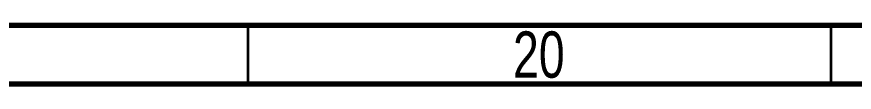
# Model space of a CAD drawing. Header units: millimetres. Extents: x 15 to 1184, y 5 to 836.
# Drawn here: x 179.6 to 251.5, y 831 to 836 of the extents above; entities that cross this region are included whole.
import ezdxf

# ---------------------------------------------------------------- set-up
doc = ezdxf.new("R2010")
doc.units = ezdxf.units.MM
doc.styles.add('SLDTEXTSTYLE0', font='TXT', dxfattribs={"width": 0.75})

msp = doc.modelspace()

# ---------------------------------------------------------------- linework, layer by layer
at = {"color": 7, "linetype": 'Continuous', "lineweight": 70}
for p, q in [((15, 836), (1184, 836)), ((20, 831), (1179, 831))]:
    msp.add_line(p, q, dxfattribs=at)
at = {"color": 7, "linetype": 'Continuous', "lineweight": 35}
for p, q in [((199.5, 831), (199.5, 836)), ((249.5, 831), (249.5, 836))]:
    msp.add_line(p, q, dxfattribs=at)

# ---------------------------------------------------------------- texts
at = {"color": 7, "linetype": 'Continuous', "lineweight": 0, "insert": (224.42, 835.477), "char_height": 3.9687, "attachment_point": 2, "style": 'SLDTEXTSTYLE0'}
msp.add_mtext('20', dxfattribs=at)

doc.saveas('drawing.dxf')
